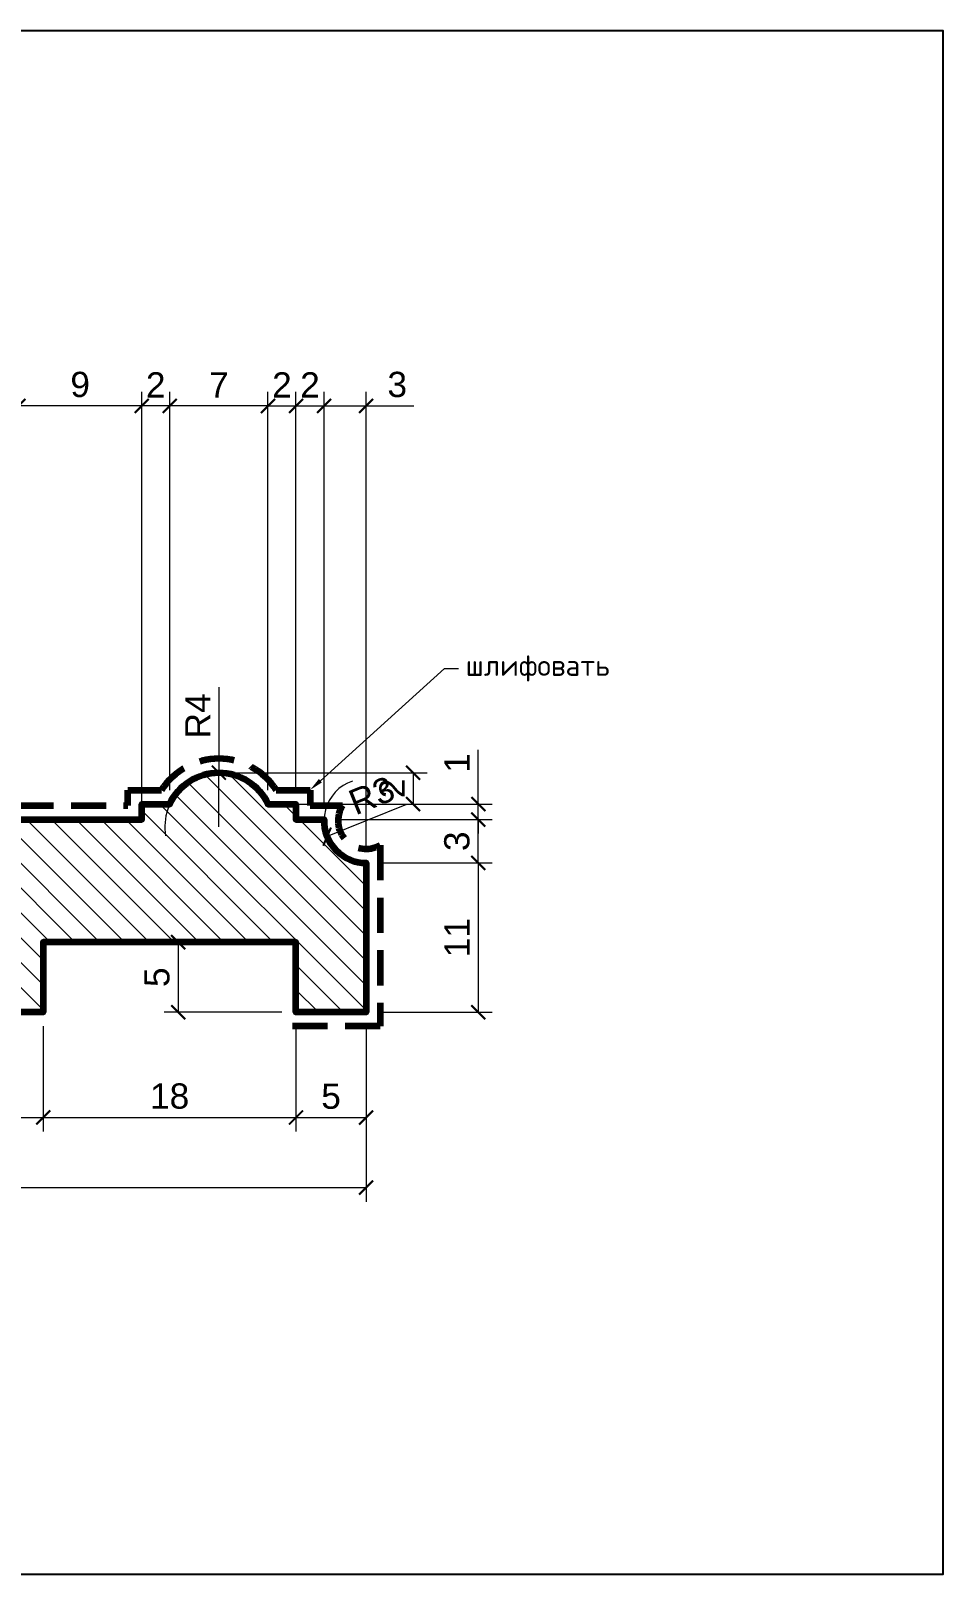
# Model space of a CAD drawing. Header units: millimetres. Extents: x 97 to 262, y -1799 to -1689.
# Drawn here: x 196.8 to 261.8, y -1798.7 to -1688.7 of the extents above; entities that cross this region are included whole.
import ezdxf
from ezdxf import colors
from ezdxf.entities.mleader import LeaderData, LeaderLine
from ezdxf.math import Vec2, Vec3

# ---------------------------------------------------------------- set-up
doc = ezdxf.new("R2010")
doc.units = ezdxf.units.MM
doc.linetypes.add('HIDDEN', pattern=[0.375, 0.25, -0.125])
doc.layers.add('Outside panel', color=7, linetype='Continuous', lineweight=18, true_color=0x7f5e57)
for name, color, linetype, lineweight in [('линия 15', 7, 'Continuous', 15), ('линия 50', 1, 'Continuous', 100), ('служебный слой РАЗМЕРЫ', 7, 'Continuous', 9)]:
    doc.layers.add(name, color=color, linetype=linetype, lineweight=lineweight)
doc.layers.add('размеры в модели', color=7, linetype='Continuous')
doc.styles.get("Standard").update_dxf_attribs({"font": 'arial.ttf'})
doc.styles.add('ЕСКД профили текст', font='isocpeur.ttf')
doc.dimstyles.new('M_1', dxfattribs={"dimtxt": 1.8, "dimasz": 1, "dimexe": 1, "dimexo": 1, "dimgap": 0.6, "dimtad": 1, "dimdec": 0, "dimdsep": 46, "dimtxsty": 'Standard', "dimblk": 'ARCHTICK', "dimcen": -5, "dimclrd": 7, "dimclre": 7, "dimclrt": 7, "dimadec": 0, "dimazin": 0, "dimtfac": 1, "dimtdec": 0, "dimtmove": 0, "dimatfit": 3, "dimfxl": 1, "dimtolj": 1, "dimtzin": 0, "dimlwd": 5, "dimlwe": 5, "dimarcsym": 0})

# ---------------------------------------------------------------- blocks, each defined once
blk = doc.blocks.new('_ArchTick')
at = {"color": 0, "linetype": 'ByBlock', "const_width": 0.15}
blk.add_lwpolyline([(-0.5, -0.5), (0.5, 0.5)], dxfattribs=at)
blk = doc.blocks.new('*D36')
at = {"layer": 'Defpoints', "color": 0, "ltscale": 1000, "transparency": 16777216}
for p in [(220.67, -1745.01), (217.89, -1746.14)]:
    blk.add_point(p, dxfattribs=at)
at = {"layer": 'линия 15', "color": 7, "lineweight": 5, "ltscale": 1000, "transparency": 16777216}
blk.add_line((223.54, -1743.85), (217.89, -1746.14), dxfattribs=at)
blk.add_arc((220.67, -1745.01), 3, 109.0987, 221.0972, dxfattribs=at)
at = {"layer": 'линия 15', "color": 7, "lineweight": 5, "ltscale": 1000, "transparency": 16777216, "rotation": 201.9985562711789}
blk.add_blockref('_ArchTick', (217.89, -1746.14), dxfattribs=at)
at = {"layer": 'линия 15', "color": 7, "ltscale": 1000, "transparency": 16777216, "insert": (221.07, -1743.21), "char_height": 1.8, "attachment_point": 5, "rotation": 21.9986}
blk.add_mtext('\\A1;R3', dxfattribs=at)
blk = doc.blocks.new('*D35')
at = {"layer": 'Defpoints', "color": 0, "ltscale": 1000, "transparency": 16777216}
for p in [(210.17, -1741.58), (210.17, -1745.43)]:
    blk.add_point(p, dxfattribs=at)
at = {"layer": 'линия 15', "color": 7, "lineweight": 5, "ltscale": 1000, "transparency": 16777216}
for p in [(210.17, -1735.49), (210.17, -1745.43)]:
    blk.add_line(p, (210.17, -1741.58), dxfattribs=at)
blk.add_arc((210.17, -1745.43), 3.85, 75.1334, 189.8543, dxfattribs=at)
at = {"layer": 'линия 15', "color": 7, "lineweight": 5, "ltscale": 1000, "transparency": 16777216, "rotation": 270}
blk.add_blockref('_ArchTick', (210.17, -1741.58), dxfattribs=at)
at = {"layer": 'линия 15', "color": 7, "ltscale": 1000, "transparency": 16777216, "insert": (208.67, -1737.53), "char_height": 1.8, "attachment_point": 5, "rotation": 90}
blk.add_mtext('\\A1;R4', dxfattribs=at)
blk = doc.blocks.new('*D34')
at = {"layer": 'Defpoints', "color": 0, "ltscale": 1000, "transparency": 16777216}
for p in [(210.17, -1741.58), (213.67, -1743.82), (224.02, -1743.82)]:
    blk.add_point(p, dxfattribs=at)
at = {"layer": 'линия 15', "color": 7, "lineweight": 5, "ltscale": 1000, "transparency": 16777216}
for p, q in [((211.17, -1741.58), (225.02, -1741.58)), ((224.02, -1741.58), (224.02, -1743.82)), ((214.67, -1743.82), (225.02, -1743.82))]:
    blk.add_line(p, q, dxfattribs=at)
for p, rotation in [((224.02, -1741.58), 90), ((224.02, -1743.82), 270)]:
    blk.add_blockref('_ArchTick', p, dxfattribs=dict(at, rotation=rotation))
at = {"layer": 'линия 15', "color": 7, "ltscale": 1000, "transparency": 16777216, "insert": (222.52, -1742.7), "char_height": 1.8, "attachment_point": 5, "rotation": 90}
blk.add_mtext('\\A1;2', dxfattribs=at)
blk = doc.blocks.new('*D30')
at = {"layer": 'Defpoints', "color": 0, "ltscale": 1000, "transparency": 16777216}
for p in [(215.67, -1743.82), (228.67, -1743.82), (217.67, -1744.92)]:
    blk.add_point(p, dxfattribs=at)
at = {"layer": 'размеры в модели', "color": 7, "lineweight": 5, "ltscale": 1000, "transparency": 16777216}
for p, q in [((228.67, -1743.82), (228.67, -1739.96)), ((216.67, -1743.82), (229.67, -1743.82)), ((228.67, -1744.92), (228.67, -1743.82)), ((218.67, -1744.92), (229.67, -1744.92)), ((228.67, -1744.92), (228.67, -1745.92))]:
    blk.add_line(p, q, dxfattribs=at)
for p, rotation in [((228.67, -1743.82), 270), ((228.67, -1744.92), 90)]:
    blk.add_blockref('_ArchTick', p, dxfattribs=dict(at, rotation=rotation))
at = {"layer": 'размеры в модели', "color": 7, "ltscale": 1000, "transparency": 16777216, "insert": (227.16, -1740.89), "char_height": 1.8, "attachment_point": 5, "rotation": 90}
blk.add_mtext('\\A1;1', dxfattribs=at)
blk = doc.blocks.new('*D29')
at = {"layer": 'Defpoints', "color": 0, "ltscale": 1000, "transparency": 16777216}
for p in [(217.67, -1744.92), (228.67, -1744.92), (220.67, -1748.01)]:
    blk.add_point(p, dxfattribs=at)
at = {"layer": 'размеры в модели', "color": 7, "lineweight": 5, "ltscale": 1000, "transparency": 16777216}
for p, q in [((218.67, -1744.92), (229.67, -1744.92)), ((228.67, -1748.01), (228.67, -1744.92)), ((221.67, -1748.01), (229.67, -1748.01))]:
    blk.add_line(p, q, dxfattribs=at)
for p, rotation in [((228.67, -1744.92), 90), ((228.67, -1748.01), 270)]:
    blk.add_blockref('_ArchTick', p, dxfattribs=dict(at, rotation=rotation))
at = {"layer": 'размеры в модели', "color": 7, "ltscale": 1000, "transparency": 16777216, "insert": (227.15, -1746.47), "char_height": 1.8, "attachment_point": 5, "rotation": 90}
blk.add_mtext('\\A1;3', dxfattribs=at)
blk = doc.blocks.new('*D27')
at = {"layer": 'Defpoints', "color": 0, "ltscale": 1000, "transparency": 16777216}
for p in [(130.67, -1758.66), (220.67, -1758.66), (130.67, -1771.16)]:
    blk.add_point(p, dxfattribs=at)
at = {"layer": 'размеры в модели', "color": 7, "lineweight": 5, "ltscale": 1000, "transparency": 16777216}
for p, q in [((130.67, -1759.66), (130.67, -1772.16)), ((220.67, -1759.66), (220.67, -1772.16)), ((220.67, -1771.16), (130.67, -1771.16))]:
    blk.add_line(p, q, dxfattribs=at)
at = {"layer": 'размеры в модели', "color": 7, "lineweight": 5, "ltscale": 1000, "transparency": 16777216, "rotation": 180}
blk.add_blockref('_ArchTick', (130.67, -1771.16), dxfattribs=at)
at = {"layer": 'размеры в модели', "color": 7, "lineweight": 5, "ltscale": 1000, "transparency": 16777216}
blk.add_blockref('_ArchTick', (220.67, -1771.16), dxfattribs=at)
at = {"layer": 'размеры в модели', "color": 7, "ltscale": 1000, "transparency": 16777216, "insert": (175.67, -1769.64), "char_height": 1.8, "attachment_point": 5}
blk.add_mtext('\\A1;90', dxfattribs=at)
blk = doc.blocks.new('*D20')
at = {"layer": 'Defpoints', "color": 0, "ltscale": 1000, "transparency": 16777216}
for p in [(220.67, -1748.01), (220.67, -1758.66), (228.67, -1758.66)]:
    blk.add_point(p, dxfattribs=at)
at = {"layer": 'размеры в модели', "color": 7, "lineweight": 5, "ltscale": 1000, "transparency": 16777216}
for p, q in [((221.67, -1748.01), (229.67, -1748.01)), ((228.67, -1748.01), (228.67, -1758.66)), ((221.67, -1758.66), (229.67, -1758.66))]:
    blk.add_line(p, q, dxfattribs=at)
for p, rotation in [((228.67, -1748.01), 90), ((228.67, -1758.66), 270)]:
    blk.add_blockref('_ArchTick', p, dxfattribs=dict(at, rotation=rotation))
at = {"layer": 'размеры в модели', "color": 7, "ltscale": 1000, "transparency": 16777216, "insert": (227.16, -1753.34), "char_height": 1.8, "attachment_point": 5, "rotation": 90}
blk.add_mtext('\\A1;11', dxfattribs=at)
blk = doc.blocks.new('*D18')
at = {"layer": 'Defpoints', "color": 0, "ltscale": 1000, "transparency": 16777216}
for p in [(215.67, -1753.66), (207.27, -1758.66), (215.67, -1758.66)]:
    blk.add_point(p, dxfattribs=at)
at = {"layer": 'размеры в модели', "color": 7, "lineweight": 5, "ltscale": 1000, "transparency": 16777216}
for p, q in [((214.67, -1753.66), (206.27, -1753.66)), ((207.27, -1753.66), (207.27, -1758.66)), ((214.67, -1758.66), (206.27, -1758.66))]:
    blk.add_line(p, q, dxfattribs=at)
for p, rotation in [((207.27, -1753.66), 90), ((207.27, -1758.66), 270)]:
    blk.add_blockref('_ArchTick', p, dxfattribs=dict(at, rotation=rotation))
at = {"layer": 'размеры в модели', "color": 7, "ltscale": 1000, "transparency": 16777216, "insert": (205.76, -1756.16), "char_height": 1.8, "attachment_point": 5, "rotation": 90}
blk.add_mtext('\\A1;5', dxfattribs=at)
blk = doc.blocks.new('*D16')
at = {"layer": 'Defpoints', "color": 0, "ltscale": 1000, "transparency": 16777216}
for p in [(197.65, -1758.66), (215.67, -1758.66), (215.67, -1766.16)]:
    blk.add_point(p, dxfattribs=at)
at = {"layer": 'размеры в модели', "color": 7, "lineweight": 5, "ltscale": 1000, "transparency": 16777216}
for p, q in [((197.65, -1759.66), (197.65, -1767.16)), ((215.67, -1759.66), (215.67, -1767.16)), ((197.65, -1766.16), (215.67, -1766.16))]:
    blk.add_line(p, q, dxfattribs=at)
at = {"layer": 'размеры в модели', "color": 7, "lineweight": 5, "ltscale": 1000, "transparency": 16777216, "rotation": 180}
blk.add_blockref('_ArchTick', (197.65, -1766.16), dxfattribs=at)
at = {"layer": 'размеры в модели', "color": 7, "lineweight": 5, "ltscale": 1000, "transparency": 16777216}
blk.add_blockref('_ArchTick', (215.67, -1766.16), dxfattribs=at)
at = {"layer": 'размеры в модели', "color": 7, "ltscale": 1000, "transparency": 16777216, "insert": (206.66, -1764.64), "char_height": 1.8, "attachment_point": 5}
blk.add_mtext('\\A1;18', dxfattribs=at)
blk = doc.blocks.new('*D15')
at = {"layer": 'Defpoints', "color": 0, "ltscale": 1000, "transparency": 16777216}
for p in [(215.67, -1758.66), (220.67, -1758.66), (220.67, -1766.16)]:
    blk.add_point(p, dxfattribs=at)
at = {"layer": 'размеры в модели', "color": 7, "lineweight": 5, "ltscale": 1000, "transparency": 16777216}
for p, q in [((215.67, -1759.66), (215.67, -1767.16)), ((220.67, -1759.66), (220.67, -1767.16)), ((215.67, -1766.16), (220.67, -1766.16))]:
    blk.add_line(p, q, dxfattribs=at)
at = {"layer": 'размеры в модели', "color": 7, "lineweight": 5, "ltscale": 1000, "transparency": 16777216, "rotation": 180}
blk.add_blockref('_ArchTick', (215.67, -1766.16), dxfattribs=at)
at = {"layer": 'размеры в модели', "color": 7, "lineweight": 5, "ltscale": 1000, "transparency": 16777216}
blk.add_blockref('_ArchTick', (220.67, -1766.16), dxfattribs=at)
at = {"layer": 'размеры в модели', "color": 7, "ltscale": 1000, "transparency": 16777216, "insert": (218.17, -1764.65), "char_height": 1.8, "attachment_point": 5}
blk.add_mtext('\\A1;5', dxfattribs=at)
blk = doc.blocks.new('*D13')
at = {"layer": 'Defpoints', "color": 0, "ltscale": 1000, "transparency": 16777216}
for p in [(187.65, -1758.66), (197.65, -1758.66), (197.65, -1766.16)]:
    blk.add_point(p, dxfattribs=at)
at = {"layer": 'размеры в модели', "color": 7, "lineweight": 5, "ltscale": 1000, "transparency": 16777216}
for p, q in [((187.65, -1759.66), (187.65, -1767.16)), ((197.65, -1759.66), (197.65, -1767.16)), ((187.65, -1766.16), (197.65, -1766.16))]:
    blk.add_line(p, q, dxfattribs=at)
at = {"layer": 'размеры в модели', "color": 7, "lineweight": 5, "ltscale": 1000, "transparency": 16777216, "rotation": 180}
blk.add_blockref('_ArchTick', (187.65, -1766.16), dxfattribs=at)
at = {"layer": 'размеры в модели', "color": 7, "lineweight": 5, "ltscale": 1000, "transparency": 16777216}
blk.add_blockref('_ArchTick', (197.65, -1766.16), dxfattribs=at)
at = {"layer": 'размеры в модели', "color": 7, "ltscale": 1000, "transparency": 16777216, "insert": (192.65, -1764.64), "char_height": 1.8, "attachment_point": 5}
blk.add_mtext('\\A1;10', dxfattribs=at)
blk = doc.blocks.new('*D12')
at = {"layer": 'Defpoints', "color": 0, "ltscale": 1000, "transparency": 16777216}
for p in [(217.67, -1715.44), (215.67, -1743.82), (217.67, -1744.92)]:
    blk.add_point(p, dxfattribs=at)
at = {"layer": 'размеры в модели', "color": 7, "lineweight": 5, "ltscale": 1000, "transparency": 16777216}
for p, q in [((215.67, -1742.82), (215.67, -1714.44)), ((217.67, -1743.92), (217.67, -1714.44)), ((215.67, -1715.44), (217.67, -1715.44))]:
    blk.add_line(p, q, dxfattribs=at)
at = {"layer": 'размеры в модели', "color": 7, "lineweight": 5, "ltscale": 1000, "transparency": 16777216, "rotation": 180}
blk.add_blockref('_ArchTick', (215.67, -1715.44), dxfattribs=at)
at = {"layer": 'размеры в модели', "color": 7, "lineweight": 5, "ltscale": 1000, "transparency": 16777216}
blk.add_blockref('_ArchTick', (217.67, -1715.44), dxfattribs=at)
at = {"layer": 'размеры в модели', "color": 7, "ltscale": 1000, "transparency": 16777216, "insert": (216.67, -1713.94), "char_height": 1.8, "attachment_point": 5}
blk.add_mtext('\\A1;2', dxfattribs=at)
blk = doc.blocks.new('*D11')
at = {"layer": 'Defpoints', "color": 0, "ltscale": 1000, "transparency": 16777216}
for p in [(220.67, -1715.44), (217.67, -1744.92), (220.67, -1748.01)]:
    blk.add_point(p, dxfattribs=at)
at = {"layer": 'размеры в модели', "color": 7, "lineweight": 5, "ltscale": 1000, "transparency": 16777216}
for p, q in [((217.67, -1743.92), (217.67, -1714.44)), ((220.67, -1747.01), (220.67, -1714.44)), ((217.67, -1715.44), (220.67, -1715.44)), ((220.67, -1715.44), (224.08, -1715.44))]:
    blk.add_line(p, q, dxfattribs=at)
at = {"layer": 'размеры в модели', "color": 7, "lineweight": 5, "ltscale": 1000, "transparency": 16777216, "rotation": 180}
blk.add_blockref('_ArchTick', (217.67, -1715.44), dxfattribs=at)
at = {"layer": 'размеры в модели', "color": 7, "lineweight": 5, "ltscale": 1000, "transparency": 16777216}
blk.add_blockref('_ArchTick', (220.67, -1715.44), dxfattribs=at)
at = {"layer": 'размеры в модели', "color": 7, "ltscale": 1000, "transparency": 16777216, "insert": (222.89, -1713.92), "char_height": 1.8, "attachment_point": 5}
blk.add_mtext('\\A1;3', dxfattribs=at)
blk = doc.blocks.new('*D5')
at = {"layer": 'Defpoints', "color": 0, "ltscale": 1000, "transparency": 16777216}
for p in [(195.88, -1715.44), (195.88, -1744.92), (204.67, -1744.92)]:
    blk.add_point(p, dxfattribs=at)
at = {"layer": 'размеры в модели', "color": 7, "lineweight": 5, "ltscale": 1000, "transparency": 16777216}
for p, q in [((195.88, -1743.92), (195.88, -1714.44)), ((204.67, -1743.92), (204.67, -1714.44)), ((204.67, -1715.44), (195.88, -1715.44))]:
    blk.add_line(p, q, dxfattribs=at)
at = {"layer": 'размеры в модели', "color": 7, "lineweight": 5, "ltscale": 1000, "transparency": 16777216, "rotation": 180}
blk.add_blockref('_ArchTick', (195.88, -1715.44), dxfattribs=at)
at = {"layer": 'размеры в модели', "color": 7, "lineweight": 5, "ltscale": 1000, "transparency": 16777216}
blk.add_blockref('_ArchTick', (204.67, -1715.44), dxfattribs=at)
at = {"layer": 'размеры в модели', "color": 7, "ltscale": 1000, "transparency": 16777216, "insert": (200.28, -1713.92), "char_height": 1.8, "attachment_point": 5}
blk.add_mtext('\\A1;9', dxfattribs=at)
blk = doc.blocks.new('*D4')
at = {"layer": 'Defpoints', "color": 0, "ltscale": 1000, "transparency": 16777216}
for p in [(204.67, -1715.44), (204.67, -1743.82), (206.67, -1743.82)]:
    blk.add_point(p, dxfattribs=at)
at = {"layer": 'размеры в модели', "color": 7, "lineweight": 5, "ltscale": 1000, "transparency": 16777216}
for p, q in [((204.67, -1742.82), (204.67, -1714.44)), ((206.67, -1742.82), (206.67, -1714.44)), ((206.67, -1715.44), (204.67, -1715.44))]:
    blk.add_line(p, q, dxfattribs=at)
at = {"layer": 'размеры в модели', "color": 7, "lineweight": 5, "ltscale": 1000, "transparency": 16777216, "rotation": 180}
blk.add_blockref('_ArchTick', (204.67, -1715.44), dxfattribs=at)
at = {"layer": 'размеры в модели', "color": 7, "lineweight": 5, "ltscale": 1000, "transparency": 16777216}
blk.add_blockref('_ArchTick', (206.67, -1715.44), dxfattribs=at)
at = {"layer": 'размеры в модели', "color": 7, "ltscale": 1000, "transparency": 16777216, "insert": (205.67, -1713.94), "char_height": 1.8, "attachment_point": 5}
blk.add_mtext('\\A1;2', dxfattribs=at)
blk = doc.blocks.new('*D3')
at = {"layer": 'Defpoints', "color": 0, "ltscale": 1000, "transparency": 16777216}
for p in [(206.67, -1715.44), (206.67, -1743.82), (213.67, -1743.82)]:
    blk.add_point(p, dxfattribs=at)
at = {"layer": 'размеры в модели', "color": 7, "lineweight": 5, "ltscale": 1000, "transparency": 16777216}
for p, q in [((206.67, -1742.82), (206.67, -1714.44)), ((213.67, -1742.82), (213.67, -1714.44)), ((213.67, -1715.44), (206.67, -1715.44))]:
    blk.add_line(p, q, dxfattribs=at)
at = {"layer": 'размеры в модели', "color": 7, "lineweight": 5, "ltscale": 1000, "transparency": 16777216, "rotation": 180}
blk.add_blockref('_ArchTick', (206.67, -1715.44), dxfattribs=at)
at = {"layer": 'размеры в модели', "color": 7, "lineweight": 5, "ltscale": 1000, "transparency": 16777216}
blk.add_blockref('_ArchTick', (213.67, -1715.44), dxfattribs=at)
at = {"layer": 'размеры в модели', "color": 7, "ltscale": 1000, "transparency": 16777216, "insert": (210.17, -1713.94), "char_height": 1.8, "attachment_point": 5}
blk.add_mtext('\\A1;7', dxfattribs=at)
blk = doc.blocks.new('*D2')
at = {"layer": 'Defpoints', "color": 0, "ltscale": 1000, "transparency": 16777216}
for p in [(215.67, -1715.44), (213.67, -1743.82), (215.67, -1743.82)]:
    blk.add_point(p, dxfattribs=at)
at = {"layer": 'размеры в модели', "color": 7, "lineweight": 5, "ltscale": 1000, "transparency": 16777216}
for p, q in [((213.67, -1742.82), (213.67, -1714.44)), ((215.67, -1742.82), (215.67, -1714.44)), ((213.67, -1715.44), (215.67, -1715.44))]:
    blk.add_line(p, q, dxfattribs=at)
at = {"layer": 'размеры в модели', "color": 7, "lineweight": 5, "ltscale": 1000, "transparency": 16777216, "rotation": 180}
blk.add_blockref('_ArchTick', (213.67, -1715.44), dxfattribs=at)
at = {"layer": 'размеры в модели', "color": 7, "lineweight": 5, "ltscale": 1000, "transparency": 16777216}
blk.add_blockref('_ArchTick', (215.67, -1715.44), dxfattribs=at)
at = {"layer": 'размеры в модели', "color": 7, "ltscale": 1000, "transparency": 16777216, "insert": (214.67, -1713.94), "char_height": 1.8, "attachment_point": 5}
blk.add_mtext('\\A1;2', dxfattribs=at)

msp = doc.modelspace()

# ---------------------------------------------------------------- hatches: boundary and pattern name
at = {"layer": 'Outside panel', "ltscale": 1000}
h = msp.add_hatch(dxfattribs=at)
h.set_pattern_fill('ANSI31', color=256, scale=10, angle=90)
h.set_pattern_definition([(135, (-311394.405, 88868.009), (-0.8838834765, -0.8838834765), [])])
edge = h.paths.add_edge_path()
edge.add_line((130.67, -1758.66), (140.67, -1758.66))
edge.add_line((140.67, -1758.66), (140.67, -1755.66))
edge.add_line((140.67, -1755.66), (187.65, -1755.66))
edge.add_line((187.65, -1755.66), (187.65, -1758.66))
edge.add_line((187.65, -1758.66), (197.65, -1758.66))
edge.add_line((197.65, -1758.66), (197.65, -1753.66))
edge.add_line((197.65, -1753.66), (215.67, -1753.66))
edge.add_line((215.67, -1753.66), (215.67, -1758.66))
edge.add_line((215.67, -1758.66), (220.67, -1758.66))
edge.add_line((220.67, -1758.66), (220.67, -1748.01))
edge.add_arc((220.67, -1745.01), 3, -181.7339, -89.9999, ccw=False)
edge.add_line((217.67, -1744.92), (215.67, -1744.92))
edge.add_line((215.67, -1744.92), (215.67, -1743.82))
edge.add_line((215.67, -1743.82), (213.67, -1743.82))
edge.add_arc((210.17, -1745.43), 3.85, 24.7208, 155.2505)
edge.add_line((206.67, -1743.82), (204.67, -1743.82))
edge.add_line((204.67, -1743.82), (204.67, -1744.92))
edge.add_line((204.67, -1744.92), (195.88, -1744.92))
edge.add_arc((195.88, -1704.98), 39.94, -118.1967, -90, ccw=False)
edge.add_arc((158.14, -1775.38), 39.94, 61.8033, 90)
edge.add_line((158.14, -1735.44), (155.14, -1735.44))
edge.add_line((155.14, -1735.44), (155.14, -1733.44))
edge.add_line((155.14, -1733.44), (142.14, -1733.44))
edge.add_line((142.14, -1733.44), (142.14, -1735.56))
edge.add_arc((142.11, -1741.92), 6.36, 89.7026, 137.7036)
edge.add_arc((132.7, -1733.36), 6.36, -90.2974, -42.2964, ccw=False)
edge.add_line((132.67, -1739.72), (132.67, -1742.66))
edge.add_line((132.67, -1742.66), (130.67, -1742.66))
edge.add_line((130.67, -1742.66), (130.67, -1758.66))

# ---------------------------------------------------------------- linework, layer by layer
at = {"color": 6, "ltscale": 1000}
msp.add_lwpolyline([(96.82, -1798.71), (261.82, -1798.71), (261.82, -1688.71), (96.82, -1688.71)], close=True, dxfattribs=at)
at = {"layer": 'линия 50', "color": 1, "linetype": 'HIDDEN', "ltscale": 10, "true_color": 0xff0909}
msp.add_lwpolyline([(129.67, -1759.66), (129.67, -1741.66), (131.67, -1741.66), (131.67, -1738.62, 0.262443), (136.66, -1736.97, -0.177008), (141.14, -1734.63), (141.14, -1732.44), (156.14, -1732.44), (156.14, -1734.44), (158.14, -1734.44, -0.123656), (177.48, -1739.3, 0.123656), (195.88, -1743.92), (203.67, -1743.92), (203.67, -1742.82), (206.08, -1742.82, -0.547854), (214.26, -1742.82), (216.67, -1742.82), (216.67, -1743.92), (218.99, -1743.92, 0.788701), (221.67, -1746.74), (221.67, -1759.66), (214.67, -1759.66)], format="xyb", dxfattribs=at)
at = {"layer": 'линия 50', "color": 7}
msp.add_lwpolyline([(195.88, -1744.92), (204.67, -1744.92), (204.67, -1743.82), (206.67, -1743.82, -0.640324), (213.67, -1743.82, -0.292728), (213.67, -1743.82), (215.67, -1743.82), (215.67, -1744.92), (217.67, -1744.92, 0.423106), (220.67, -1748.01), (220.67, -1758.66), (215.67, -1758.66), (215.67, -1753.66), (197.65, -1753.66), (197.65, -1758.66), (187.65, -1758.66)], format="xyb", dxfattribs=at)

# ---------------------------------------------------------------- dimensions: what is measured, and where the dimension line sits
at = {"layer": 'линия 15', "color": 7, "ltscale": 1000}
dim = msp.add_radius_dim(center=(210.17, -1745.43), mpoint=(210.17, -1741.58), dimstyle='M_1', dxfattribs=at)
dim.commit()
dim.dimension.update_dxf_attribs({"geometry": '*D35', "text_midpoint": (208.67, -1737.53)})
dim = msp.add_linear_dim(base=(224.02, -1743.82), p1=(210.17, -1741.58), p2=(213.67, -1743.82), angle=270, dimstyle='M_1', dxfattribs=at)
dim.commit()
dim.dimension.update_dxf_attribs({"geometry": '*D34', "text_midpoint": (224.02, -1742.7), "dimtype": 128})
dim = msp.add_radius_dim(center=(220.67, -1745.01), mpoint=(217.89, -1746.14), dimstyle='M_1', dxfattribs=at)
dim.commit()
dim.dimension.update_dxf_attribs({"geometry": '*D36', "text_midpoint": (221.64, -1744.62), "dimtype": 132})
at = {"layer": 'размеры в модели', "color": 5, "ltscale": 1000}
for base, p1, p2, angle, picture, middle in [((195.88, -1715.44), (204.67, -1744.92), (195.88, -1744.92), 180, '*D5', (200.28, -1713.92)), ((206.67, -1715.44), (213.67, -1743.82), (206.67, -1743.82), 180, '*D3', (210.17, -1713.94)), ((228.67, -1743.82), (217.67, -1744.92), (215.67, -1743.82), 270, '*D30', (227.16, -1740.89)), ((228.67, -1744.92), (220.67, -1748.01), (217.67, -1744.92), 270, '*D29', (227.15, -1746.47)), ((228.67, -1758.66), (220.67, -1748.01), (220.67, -1758.66), 270, '*D20', (227.16, -1753.34)), ((207.27, -1758.66), (215.67, -1753.66), (215.67, -1758.66), 270, '*D18', (205.76, -1756.16)), ((130.67, -1771.16), (220.67, -1758.66), (130.67, -1758.66), 180, '*D27', (175.67, -1769.64)), ((197.65, -1766.16), (187.65, -1758.66), (197.65, -1758.66), 180, '*D13', (192.65, -1764.64)), ((215.67, -1766.16), (197.65, -1758.66), (215.67, -1758.66), 180, '*D16', (206.66, -1764.64)), ((220.67, -1766.16), (215.67, -1758.66), (220.67, -1758.66), 180, '*D15', (218.17, -1764.65))]:
    dim = msp.add_linear_dim(base=base, p1=p1, p2=p2, angle=angle, dimstyle='M_1', dxfattribs=at)
    dim.commit()
    dim.dimension.update_dxf_attribs({"geometry": picture, "text_midpoint": middle})
for base, p1, p2, picture, middle in [((204.67, -1715.44), (206.67, -1743.82), (204.67, -1743.82), '*D4', (205.67, -1715.44)), ((215.67, -1715.44), (213.67, -1743.82), (215.67, -1743.82), '*D2', (214.67, -1715.44)), ((217.67, -1715.44), (215.67, -1743.82), (217.67, -1744.92), '*D12', (216.67, -1715.44)), ((220.67, -1715.44), (217.67, -1744.92), (220.67, -1748.01), '*D11', (222.89, -1715.44))]:
    dim = msp.add_linear_dim(base=base, p1=p1, p2=p2, angle=180, dimstyle='M_1', dxfattribs=at)
    dim.commit()
    dim.dimension.update_dxf_attribs({"geometry": picture, "text_midpoint": middle, "dimtype": 128})

# ---------------------------------------------------------------- leaders
at = {"layer": 'служебный слой РАЗМЕРЫ'}
ml = msp.add_multileader_mtext('Standard', dxfattribs=at)
ml.set_content('\\A1;шлифовать', color=256, style='ЕСКД профили текст')
ml.set_leader_properties(color=256, linetype='ByLayer', lineweight=-1)
ml.build(insert=Vec2(0, 0))
ml.multileader.update_dxf_attribs({"dogleg_length": 1, "arrow_head_size": 1})
ctx = ml.context
ctx.base_point, ctx.char_height, ctx.arrow_head_size, ctx.landing_gap_size, ctx.plane_origin = Vec3(227.27, -1734.16), 1.5, 1, 0.5, Vec3(240.74, -1707.99)
notes = []
notes.append((ctx, [(1, (1, 1, 0), (226.27, -1734.16), (1, 0), 1, [(0, [(216.67, -1742.82)], 0, [])])]))
ctx.mtext.insert, ctx.mtext.flow_direction = Vec3(227.77, -1733.18), 5
for ctx, leaders in notes:
    for number, flags, end, landing, length, lines in leaders:
        leader = LeaderData()
        leader.index, (leader.has_last_leader_line, leader.has_dogleg_vector, leader.attachment_direction) = number, flags
        leader.last_leader_point, leader.dogleg_vector, leader.dogleg_length = Vec3(end), Vec3(landing), length
        for number, points, colour, breaks in lines:
            line = LeaderLine()
            line.index, line.vertices, line.color, line.breaks = number, Vec3.list(points), colors.encode_raw_color(colour), breaks
            leader.lines.append(line)
        ctx.leaders.append(leader)

doc.saveas('drawing.dxf')
